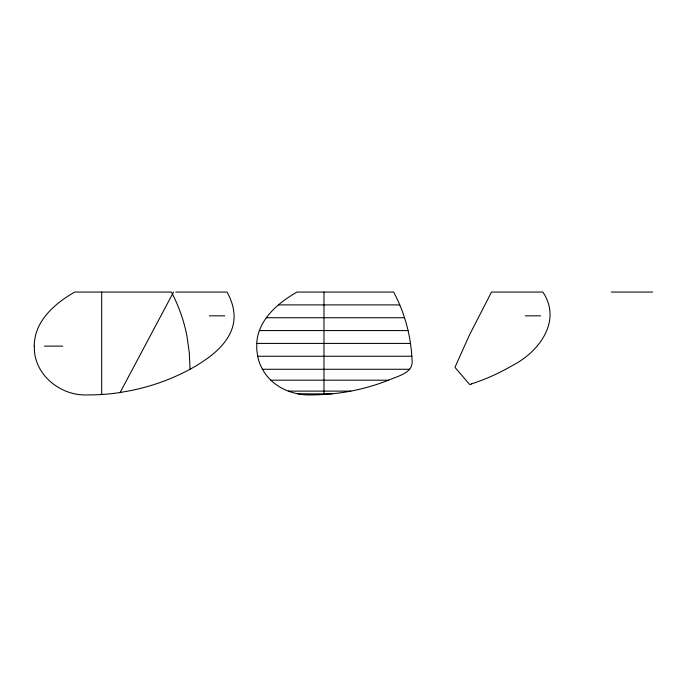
<?xml version="1.0" encoding="UTF-8"?>
<svg xmlns="http://www.w3.org/2000/svg" width="687" height="687" viewBox="0 0 687 687"><rect width="100%" height="100%" fill="white"/><g stroke="black" fill="none" stroke-linecap="round" stroke-linejoin="round"><path stroke-width="1.03" d="M388.138 380.358A217.307 217.307 0 0 1 352.337 390.834L350.052 391.264A209.372 209.372 0 0 1 343.045 392.449L340.658 392.801A211.94 211.94 0 0 1 333.315 393.711L320.425 394.682A235.581 235.581 0 0 1 309.416 394.931A60.224 60.224 0 0 1 298.081 393.874L296.501 393.548A57.588 57.588 0 0 1 288.849 391.307L287.372 390.74A51.894 51.894 0 0 1 271.571 380.899L270.48 379.808A46.055 46.055 0 0 1 262.872 370.035L262.116 368.653A45.883 45.883 0 0 1 257.719 356.501L256.766 349.7L256.783 342.452A45.041 45.041 0 0 1 259.368 330.627L259.798 329.477A51.121 51.121 0 0 1 264.452 320.494C272.43 308.248 284.487 299.334 296.956 292.061L393.642 292.061C404.789 312.877 410.998 336.252 412.037 359.825C413.943 373.281 397.18 376.09 388.146 380.375M120.105 392.543L173.536 292.061M471.643 383.973L469.762 384.591L454.957 367.33L469.504 334.913L491.514 292.061L542.867 292.061C562.335 321.027 538.84 351.967 512.674 365.364A206.315 206.315 0 0 1 471.6 383.835M120.757 392.449L118.362 392.801A214.43 214.43 0 0 1 103.394 394.372L98.138 394.682A235.581 235.581 0 0 1 87.129 394.931C60.258 396.064 33.208 374.166 34.35 346.119M100.5 394.561L101.685 394.45L101.685 292.061M175.717 292.061L227.062 292.061C231.33 299.858 234.344 308.609 234.087 317.592A37.484 37.484 0 0 1 232.455 327.527C226.882 344.694 211.648 356.27 196.877 365.364A173.82 173.82 0 0 1 190.033 369.271A213.674 213.674 0 0 1 120.74 392.337M611.224 292.061L652.65 292.061M278.458 304.899L399.748 304.899M209.423 315.831L224.778 315.831M525.22 315.831L540.583 315.831M266.341 317.738L404.523 317.738M259.385 330.576L408.044 330.576M256.723 343.414L410.457 343.414M44.354 346.119L62.783 346.119M257.659 356.244L411.857 356.244M262.451 369.271L409.778 369.271M270.893 380.194L388.61 380.194M288.36 391.118L350.782 391.118M297.969 393.849L331.907 393.849M190.033 369.271L189.286 352.671L187.044 336.656A156.516 156.516 0 0 0 171.372 292.052L74.668 292.061C62.191 299.334 50.151 308.257 42.156 320.494A47.351 47.351 0 0 0 34.178 346.119M323.981 292.061L323.981 393.849"/></g></svg>
